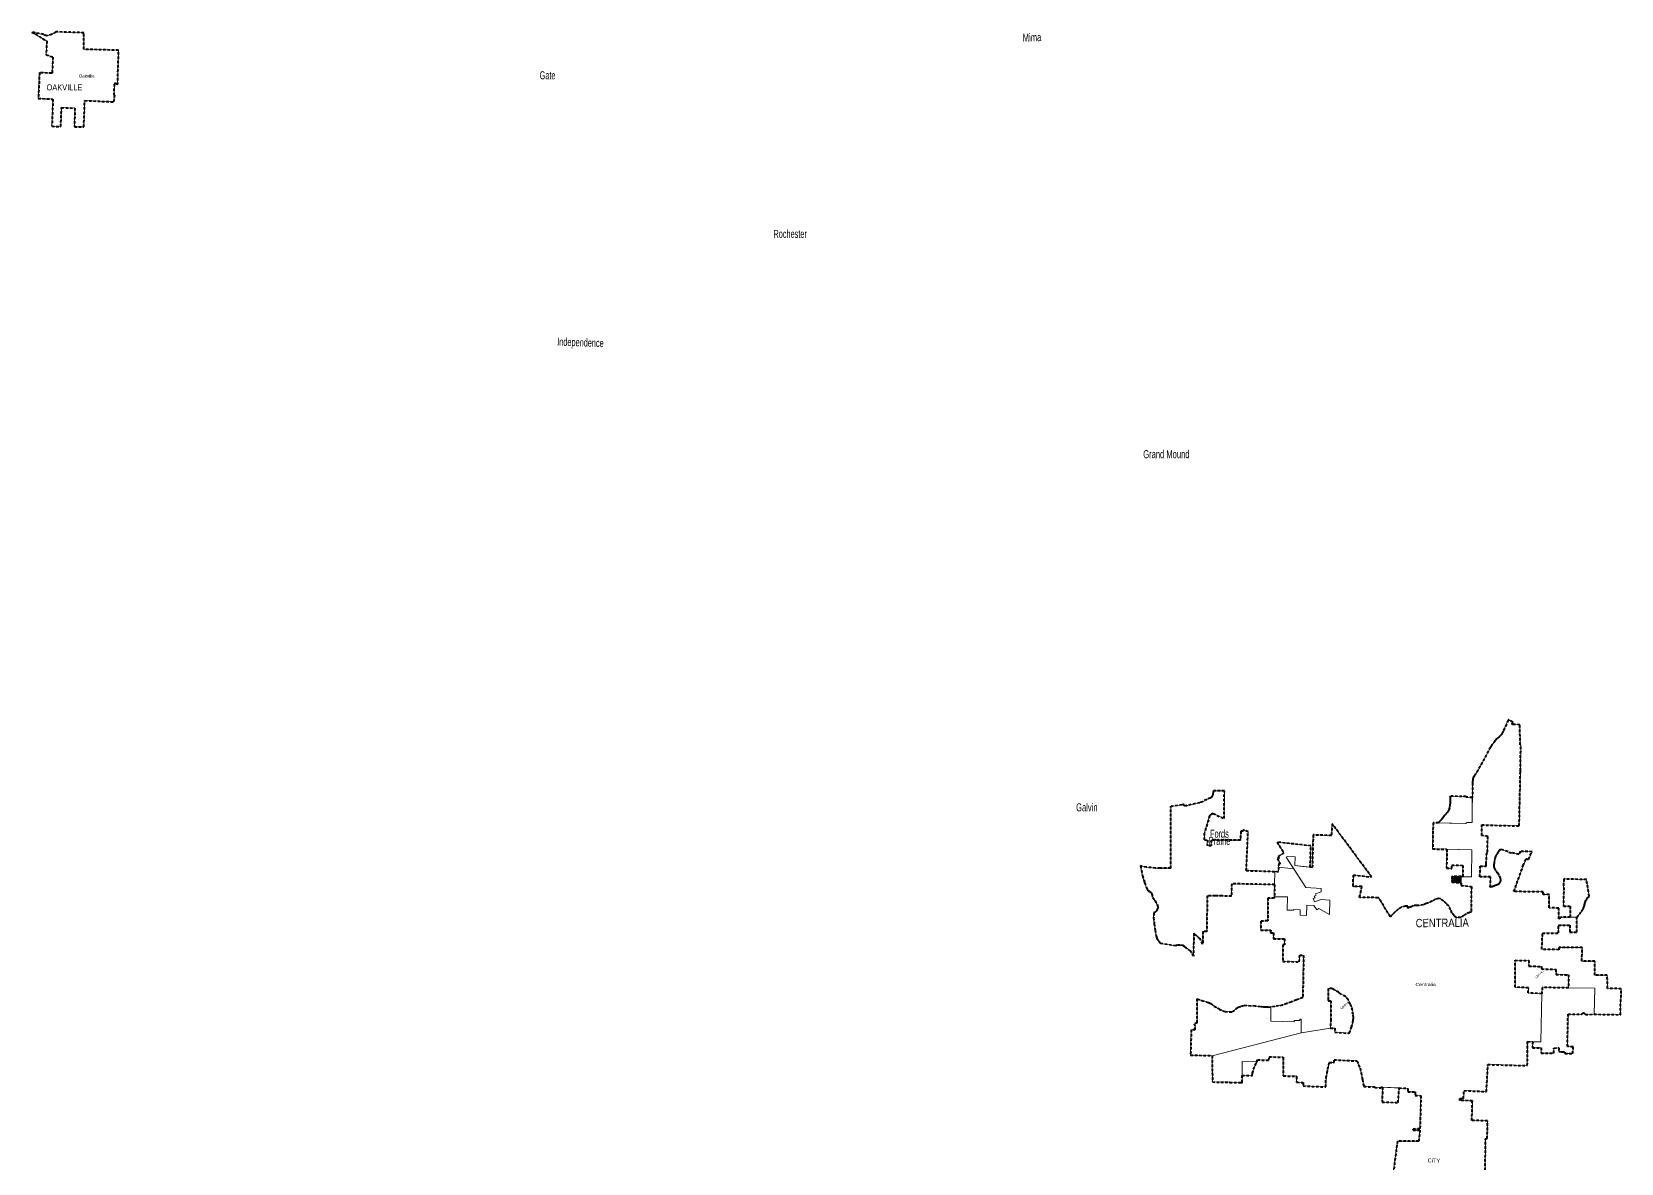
# Model space of a CAD drawing. Header units: feet. Extents: x -903180 to 1023491, y -707744 to 564635.
# Drawn here: x -563485 to -484039, y -289230 to -232700 of the extents above; entities that cross this region are included whole.
import ezdxf

# ---------------------------------------------------------------- set-up
doc = ezdxf.new("R2010")
doc.units = ezdxf.units.FT
doc.header["$LTSCALE"] = 80
doc.linetypes.add('SHORT_DASHED', pattern=[2.7, 1.5, -1.2])
doc.layers.add('13', color=7, linetype='SHORT_DASHED', lineweight=40)
doc.layers.add('58', color=7, linetype='Continuous', lineweight=13)
for name, color, linetype in [('14', 7, 'Continuous'), ('15', 7, 'Continuous'), ('16', 7, 'Continuous'), ('36', 7, 'Continuous')]:
    doc.layers.add(name, color=color, linetype=linetype)

msp = doc.modelspace()

# ---------------------------------------------------------------- hatches: boundary and pattern name
at = {"layer": '58'}
msp.add_hatch(color=256, dxfattribs=at).paths.add_polyline_path([(-492505.52, -275192.59), (-492510.83, -274897.21), (-492046.5, -274911.57), (-492036.12, -275232.96)])

# ---------------------------------------------------------------- linework, layer by layer
at = {"layer": '13'}
for p, q in [((-491466.9, -270237.04), (-491483.54, -270954.89)), ((-506556.06, -274487.65), (-506548.21, -271391.65)), ((-504435.41, -271763.47), (-503890.47, -272005.25)), ((-504872.46, -273080.68), (-504862.62, -272724.2)), ((-501231.59, -273189.76), (-500894.48, -273729.15)), ((-502778.51, -274607.03), (-501175.62, -274658.81)), ((-501364.29, -275310.2), (-503506.79, -275270.37)), ((-501364.29, -275310.2), (-501378.72, -275980.52)), ((-501699.61, -275980.98), (-501707.3, -277127.14)), ((-501378.72, -275980.52), (-501699.61, -275980.98)), ((-487634.27, -275804.38), (-487937.22, -275801.94)), ((-505227.64, -282211.4), (-505230.29, -281019.34)), ((-501684.17, -281431.89), (-501325.65, -281387.47)), ((-505227.64, -282211.4), (-505362.92, -282259.62)), ((-497033.48, -284713.81), (-496976.17, -285055.02))]:
    msp.add_line(p, q, dxfattribs=at)
for points in [[(-560884.67, -237453.31), (-560838.69, -236138.08), (-559378.27, -236202.18), (-559372.05, -235978.24), (-559342.68, -235978.59), (-559339.22, -235868), (-559370.09, -235866.42), (-559351.67, -235248.36), (-559195.46, -235349.21), (-559145.32, -233624.43), (-560890.95, -233574.96), (-560884.41, -232749.32), (-562288.11, -232700.18), (-562492.04, -232836.14), (-562757.45, -232896.96), (-562895.69, -232830.61), (-563484.58, -232714.49), (-562734.64, -233162.66), (-562766.92, -233844.42), (-562429.55, -233964.59), (-562469.18, -234753.17), (-562470.18, -234773.17), (-562490.25, -234772.17), (-563098.48, -234741.79), (-563157.48, -236030.61), (-562428.97, -236065.17), (-562474.6, -237419.88), (-562037.77, -237433.7), (-561997.42, -236488.7), (-561326.6, -236515.97), (-561351.76, -237447.18)], [(-486675.54, -280470.08), (-487992.67, -280452.7), (-488004.79, -280759.88), (-488684.24, -280723.27), (-488679.08, -280467.88), (-489340.53, -280433.66), (-489337.47, -279091.84), (-488654.72, -279105.06), (-488647.68, -279378.61), (-488018.12, -279401.74), (-488020.13, -279526.45), (-487302.57, -279544.05), (-487297.54, -279799.49), (-486679.04, -279822.63)], [(-497629.79, -282741.4), (-497622.06, -282721.19), (-497513.23, -282436.37), (-497446.19, -282196.38), (-497431.96, -282088.04), (-497417.14, -281949.55), (-497443.77, -281777.98), (-497473.85, -281578.18), (-497524.6, -281408.11), (-497578.19, -281280.22), (-497672.58, -281085.08), (-497819.43, -280904.93), (-498043.84, -280789.51), (-498133.81, -280715.11), (-498150.39, -280701.39), (-498173.81, -280687.53), (-498488.34, -280501.37), (-498683.65, -280507.86), (-498693.3, -281101.85), (-498693.48, -281113.41), (-498673.62, -281113.52), (-498546.84, -281114.24), (-498556.03, -282032.37), (-498568.51, -282478.86), (-498350.94, -282486.96), (-498356.88, -282681.96), (-497652.38, -282739.55)]]:
    msp.add_lwpolyline(points, close=True, dxfattribs=at)
for points in [[(-487937.22, -275801.94), (-487938.62, -275673.15), (-489399.89, -275658.22), (-488935.88, -274356.46), (-488796.81, -274035.55), (-488788.29, -274015.88), (-488769.34, -274021.79), (-488671.7, -274052.26), (-488495.37, -273667.73), (-489074.86, -273647.32), (-489160.38, -273808.46), (-489517.66, -273714.34), (-489532.31, -273744.19), (-489723.64, -273679.76), (-489709.03, -273651.91), (-490087.61, -273549.03), (-490101.89, -273545.15), (-490107.66, -273563.59), (-490119.35, -273600.91), (-490199.76, -273707.84), (-490280.72, -273840.91), (-490332.81, -273936.37), (-490370.4, -274108.59), (-490392.42, -274204.69), (-490412.82, -274320.95), (-490411.17, -274437.67), (-490380.42, -274504.72), (-490296.73, -274633.25), (-490216.41, -274729.52), (-490135.02, -274872.09), (-490091.16, -274985.69), (-490079.2, -275088.55), (-490091.38, -275194.92), (-490163.49, -275287.94), (-490270.97, -275343.99), (-490376, -275377.97), (-490493.22, -275419.73), (-490506.63, -275425.92), (-490580.79, -275443.02), (-490569.77, -274927.19), (-491099.14, -274919.94), (-491090.41, -274389), (-490781.29, -274383.51), (-490783.1, -274274.83), (-490773.79, -273814.31), (-490726.7, -273668.44), (-490709.17, -272900.27), (-490999.18, -272853.85), (-491002.58, -272326.66), (-489137.53, -272380.5), (-489078.36, -269658.94), (-489077.93, -269638.94), (-489076.24, -269618.94), (-489059.99, -268322.35), (-489089.36, -268322.21), (-489106.48, -267319.87), (-489473.66, -267309.67), (-489493.24, -267309.12), (-489484.09, -267290.01), (-489449.43, -267217.52), (-489440.22, -267198.28), (-489461.7, -267187.3), (-489663.21, -267084.36), (-489680.9, -267075.32), (-489692.12, -267100.5), (-489931.74, -267638.12), (-489941.49, -267658.12), (-489950.46, -267678.12), (-489952.67, -267683.06), (-489986.05, -267745.07), (-490025.74, -267803.25), (-490071.29, -267856.97), (-490102.98, -267887.26), (-490122.35, -267905.78), (-490142.98, -267923.99), (-490218.26, -267990.48), (-490235.47, -268005.67), (-490255.46, -268028.92), (-490341.34, -268128.76), (-490552.91, -268415.13), (-490568.47, -268436.18), (-490578.75, -268455.13), (-491195.61, -269591.9), (-491335.72, -269820.18), (-491347.99, -269840.18), (-491365.24, -269860.18), (-491380.42, -269881.12), (-491408.99, -269930.7), (-491432.21, -269983), (-491449.84, -270037.45), (-491461.68, -270093.43), (-491467.61, -270150.35), (-491467.56, -270197.04), (-491466.67, -270217.9), (-491466.9, -270237.04)], [(-504422, -270619.13), (-504430.04, -270692.28), (-504450.78, -270792.22), (-504474.89, -270866.61), (-504497.1, -270912.02), (-504518.39, -270939.3), (-504568.58, -270972.52), (-504751.91, -271063.6), (-504970.09, -271168.12), (-505105.8, -271216.45), (-505791.79, -271369.48), (-505825.24, -271376.14), (-505850.24, -271377.25), (-505876.19, -271359.35), (-505900.47, -271332.6), (-505939.04, -271308.12), (-506005.64, -271316.5), (-506451.22, -271393.59), (-506509.47, -271399.94), (-506548.21, -271391.65)], [(-503890.47, -272005.25), (-503874.06, -270620.35), (-504422, -270619.13)], [(-491483.54, -270954.89), (-491796.06, -270944.86), (-491793.85, -270913.33), (-492598.09, -270888.86), (-492590.54, -270951.95), (-492583.39, -271061.31), (-492585.35, -271167.27), (-492591.23, -271257.54), (-492598.1, -271332.11), (-492620.22, -271469.49), (-492655.56, -271580.11), (-492710.25, -271673.45), (-492793.31, -271768.27), (-492867.07, -271852.97), (-492935.38, -271949.26), (-493001.83, -272039.02), (-493068.2, -272109.04), (-493103.52, -272143.39), (-493151.99, -272194.71), (-493172.58, -272220.53), (-493442.38, -272216.35), (-493462.8, -273525.65), (-492752.83, -273545.07), (-492766.2, -274493.1), (-492506.28, -274501.38), (-492500.29, -274333.89), (-491954.86, -274349.34), (-491961.92, -274913.76), (-492046.5, -274911.57), (-492510.83, -274897.21), (-492505.52, -275192.59), (-492036.12, -275232.96), (-492038.97, -275354.61), (-491558.72, -275402.36), (-491528.17, -275405.4), (-491528.4, -275424.35), (-491542.96, -276654.11), (-491543.26, -276678.76), (-491563.2, -276684.14), (-491626.74, -276701.27), (-491780.68, -276772.43), (-491920.73, -276851.93), (-492073.23, -276951.29), (-492254.07, -276963.53), (-492380.69, -276874.32), (-492497.9, -276716.91), (-492566.9, -276556.51), (-492661.44, -276369.4), (-492787.36, -276246.01), (-492925.16, -276114.32), (-493077.77, -276020.53), (-493177.69, -276000.3), (-493333.06, -276043.26), (-493491.58, -276142.49), (-493665.73, -276221.27), (-493782.91, -276261.03), (-493928.49, -276316.27), (-494143.92, -276351.91), (-494272.4, -276355.22), (-494431.06, -276361.89), (-494558.67, -276421.55), (-494690.38, -276485.14), (-494704.5, -276488.64), (-494702.97, -276412.82), (-494702.56, -276392.89), (-494731.1, -276392.65), (-494816.92, -276391.91), (-495040.65, -276441.47), (-495207.3, -276546.56), (-495358.69, -276690.2), (-495496.11, -276838.17), (-495547.6, -276902.96), (-495563.82, -276923.37), (-495580.33, -276897.44), (-496160.16, -275986.34), (-496174.29, -275964.15), (-496192.89, -275963.96), (-497103.62, -275955.03), (-497123.78, -275954.84), (-497118.79, -275934.18), (-496996.07, -275425.99), (-496991.26, -275406.05), (-497015.79, -275405.72), (-497419.65, -275400.28), (-497436.53, -275400.05), (-497436.09, -275380.01), (-497424.09, -274833.57), (-496515.04, -274929.36), (-498480.11, -272274.13), (-498525.96, -272856.61), (-499436.4, -272829.21), (-499479.49, -274453.25), (-499585.03, -274442.71), (-499551.69, -273373.72), (-501231.59, -273189.76)], [(-504435.41, -271763.47), (-504523.96, -271786.58), (-504575.3, -271819.81), (-504614.89, -271871.59), (-504862.62, -272724.2)], [(-504872.46, -273080.68), (-504720.98, -273081.72), (-504727.43, -273363.93)], [(-502778.51, -274607.03), (-502691.22, -272672.93), (-502930.53, -272572.9), (-502933.76, -272645.83), (-503053.76, -272645.91), (-503073.76, -273084.45), (-504526.76, -273086.91), (-504527.36, -273366.91), (-504727.43, -273363.93)], [(-500894.48, -273729.15), (-501181.79, -273908.72), (-501142.75, -273970.41), (-501226.7, -274022.88), (-501070.51, -274269.72), (-501159.7, -274259.95), (-501170.87, -274438.24), (-501175.62, -274658.81)], [(-506556.06, -274487.65), (-507085.94, -274482.94), (-507312.64, -274481.57), (-507771.64, -274442.8), (-508068.09, -274376.69)], [(-508068.09, -274376.69), (-507963.08, -274867.03), (-507865.36, -275211.23), (-507767.64, -275469.38), (-507712.91, -275582.81), (-507658.19, -275637.57), (-507615.19, -275661.04), (-507540.92, -275727.53), (-507497.93, -275794.02), (-507447.11, -275950.48), (-507349.39, -276110.84), (-507239.94, -276302.5), (-507173.49, -276455.04), (-507193.03, -276505.89), (-507232.12, -276548.91), (-507267.3, -276623.23), (-507345.48, -276702.99), (-507392.39, -276726.46), (-507415.84, -276961.14), (-507380.66, -277274.04), (-507340.49, -277582.87), (-507286.38, -277867.77), (-507242.12, -277989.53), (-507153.95, -278132.96), (-507064.88, -278246.83)], [(-503506.79, -275270.37), (-503522.87, -275885.16), (-503990.83, -275879.2), (-503990.56, -275864.21), (-504338.56, -275864.39), (-504338.14, -275879.39), (-504728.07, -275871.72)], [(-490842.98, -289583.74), (-490815.86, -288004.61), (-490736.27, -288003.29), (-490716.47, -287117.03), (-491501.71, -287094.78), (-491479.75, -286107.49), (-492104.39, -286101.95), (-492101.57, -285999.7), (-491928.19, -285997.49), (-491892.97, -285605.82), (-490776.28, -285649.73), (-490700.91, -284303.48), (-488731.64, -284355.52), (-488717.42, -283156.81), (-488459.98, -283165.06), (-488473.11, -283467.1), (-488038.15, -283459.59), (-488043.77, -283737.24), (-487402.11, -283731.15), (-487400.23, -283474.14), (-487149, -283473.2), (-487151.12, -283657.28), (-487000.14, -283659.19), (-486850.79, -283676.18), (-486850.79, -283745.81), (-486450.25, -283754.3), (-486446.85, -283411.25), (-486728.59, -283404.45), (-486695.11, -281779.69), (-486015.42, -281791.97), (-485926.02, -281706.02), (-485828.79, -281797.59), (-485387.47, -281787.09), (-484080.55, -281812.97), (-484066.17, -281173.13), (-484053.35, -281173.38), (-484038.52, -280513.55), (-484702.22, -280500.41), (-484722.22, -280500.01), (-484722.59, -280480.2), (-484734.29, -279840.47), (-485357.46, -279830.59), (-485359.5, -279138.49), (-486007.41, -279128.68), (-485983.82, -278459.25), (-487149.31, -278444.43), (-487151.71, -278563.08), (-488006.08, -278542.84), (-487973.8, -277740.81), (-487171.28, -277727.73), (-487167.75, -277343.33), (-486610.41, -277344.19), (-486609.73, -277688.17), (-486259.73, -277685.61), (-486261.19, -276944.72), (-486010.88, -276632.92), (-485989.33, -276599.39), (-485968.01, -276567.58), (-485947.46, -276534.61), (-485930.41, -276499.7), (-485917.61, -276470.99), (-485907.05, -276444.14), (-485893.19, -276403.11), (-485887.27, -276381.87), (-485879.52, -276353.56), (-485871.77, -276314.38), (-485863.82, -276276.17), (-485857.23, -276246.69), (-485843.47, -276205.38), (-485824.47, -276155.34), (-485803.54, -276111.12), (-485779.74, -276066.86), (-485761.38, -276036.74), (-485742.29, -276009.31), (-485716.84, -275975.61), (-485691.64, -275945.55), (-485663.15, -275915.48), (-485648.22, -275900.55), (-485634.22, -275886.95), (-485778.86, -275061.4), (-486913.12, -275029.01), (-486918.76, -275453.03), (-486909.77, -275453.28), (-486925.74, -276383.6), (-486585.85, -276392.77), (-486594.66, -276944.21), (-487061.19, -276943.49), (-487061.15, -276968.5), (-487126.14, -276968.4), (-487126.05, -277018.4), (-487157.53, -277018.35), (-487152.5, -276488.63), (-487643.61, -276464.07), (-487634.27, -275804.38)], [(-504728.07, -275871.72), (-504758.72, -277661.46), (-504948.72, -277661.31), (-504958.72, -278279.23), (-505086.72, -278016.79), (-505402.19, -277742.55), (-505417.83, -278883.45), (-505552.61, -278640.3), (-505777.52, -278476.9), (-505874.04, -278395.91), (-505950.33, -278350.07), (-506099.51, -278334.39), (-506226.33, -278341.03), (-506306.22, -278366.99), (-507064.88, -278246.83)], [(-501707.3, -277127.14), (-502048.27, -277129.74), (-502053.7, -277586.49), (-501558.3, -277586.49)], [(-501558.3, -277586.49), (-501560.71, -277723.68), (-501412.13, -277725.6), (-501418.34, -278020.02), (-500868.48, -278018.46), (-500869.2, -278312.03), (-500945.49, -278313.66), (-500951.02, -279154.44), (-500131.92, -279163.84), (-500105.26, -278836.48), (-499912.16, -278844.26), (-499951.04, -280781.15), (-499953.11, -280956.31), (-500268.62, -281068.12), (-500523.4, -281165.31), (-500753.98, -281256.97), (-500962.3, -281339.06), (-501161.66, -281375.06), (-501325.65, -281387.47)], [(-505230.29, -281019.34), (-504996.41, -281102.38), (-504673.31, -281195.6), (-504567.41, -281246.82), (-504385.48, -281383.3), (-504128.56, -281525.72), (-503944.13, -281616), (-503831.87, -281646.09), (-503628.21, -281670.14), (-503467.03, -281670.14), (-503186.2, -281435.75), (-503029.11, -281376.54), (-502877.53, -281339.01), (-502533.43, -281359.5)], [(-502073.14, -281419.89), (-502339.73, -281388.5), (-502533.43, -281359.5)], [(-501684.17, -281431.89), (-501802.39, -281437.76), (-501923.64, -281434.15), (-502073.14, -281419.89)], [(-505338.19, -282565.95), (-505532.08, -282563.23), (-505560.58, -283832.89), (-505137.69, -283837.38), (-504477.71, -283858.82), (-504475.33, -285171.64), (-503639.98, -285187.93), (-503619.98, -285188.32), (-503599.98, -285189.83), (-503014.11, -285206.82), (-502988.46, -285207.56), (-502988.46, -285187.4), (-502988.3, -284843.75), (-502489.75, -284858.07), (-502470.82, -284731.39), (-502419.03, -284539.61), (-502265.52, -284197.74), (-502255.9, -284168.51), (-502217.43, -284069.61), (-501646.51, -284086.6), (-501638.21, -283915.07), (-500958.46, -283934.79), (-500938.46, -283935.37), (-500938.46, -283954.66), (-500938.46, -284849.89), (-500938.46, -284866.85), (-500918.46, -284867.43), (-500294.79, -284885.52), (-500274.79, -284886.1), (-500274.79, -284918.66), (-500274.79, -285166.46), (-500274.79, -285186.58), (-500258.96, -285187.04), (-499932.13, -285196.52), (-499937.05, -285369.26), (-498809.42, -285422.4), (-498790.1, -284962.13), (-498733.01, -284717.92), (-498707.34, -284539.41), (-498629.06, -284196.08), (-498389.3, -284196.82), (-498392.28, -284062), (-497270.37, -284123.36), (-497244.74, -284146.04), (-497165.89, -284314.69), (-497093.04, -284483.21), (-497033.48, -284713.81)], [(-505338.19, -282565.95), (-505336.18, -282360.48), (-505362.92, -282259.62)], [(-496976.17, -285055.02), (-496904.25, -285398.93), (-496357.46, -285421.49), (-496358.56, -285453.77), (-496058.86, -285467.84), (-496057.71, -285433.87), (-495965.98, -285437.63), (-495987.86, -286173.12), (-495190.63, -286201.82), (-495132.41, -285471.78), (-494709.65, -285489.51), (-494703.03, -285658.63), (-494340.15, -285672.39), (-494337.58, -285843.45), (-494048.94, -285857.63), (-494097.3, -287507.05), (-494449.82, -287526.87), (-494444.7, -287571.24), (-494097.82, -287582.64), (-494159.63, -288121.9), (-495224.26, -288121.94), (-495412.62, -289583.74)]]:
    msp.add_lwpolyline(points, dxfattribs=at)
at = {"layer": '58'}
msp.add_line((-500033.48, -282716.09), (-498568.51, -282478.85), dxfattribs=at)
for points in [[(-560884.67, -237453.31), (-560838.69, -236138.08), (-559378.27, -236202.18), (-559372.05, -235978.24), (-559342.68, -235978.59), (-559339.22, -235868), (-559370.09, -235866.42), (-559351.67, -235248.36), (-559195.46, -235349.21), (-559145.32, -233624.43), (-560890.95, -233574.96), (-560884.41, -232749.32), (-562288.11, -232700.18), (-562492.04, -232836.14), (-562757.45, -232896.96), (-562895.69, -232830.61), (-563484.58, -232714.49), (-562734.64, -233162.66), (-562766.92, -233844.42), (-562429.55, -233964.59), (-562469.18, -234753.17), (-562470.18, -234773.17), (-562490.25, -234772.17), (-563098.48, -234741.79), (-563157.48, -236030.61), (-562428.97, -236065.17), (-562474.6, -237419.88), (-562037.77, -237433.7), (-561997.42, -236488.7), (-561326.6, -236515.97), (-561351.76, -237447.18)], [(-501364.29, -275310.2), (-503506.79, -275270.37), (-503522.87, -275885.16), (-503990.83, -275879.2), (-503990.56, -275864.21), (-504338.56, -275864.39), (-504338.14, -275879.39), (-504728.07, -275871.72), (-504758.72, -277661.46), (-504948.72, -277661.31), (-504958.72, -278279.23), (-505086.72, -278016.79), (-505402.19, -277742.55), (-505417.83, -278883.45), (-505552.61, -278640.3), (-505777.52, -278476.9), (-505874.04, -278395.91), (-505950.33, -278350.07), (-506099.51, -278334.39), (-506226.33, -278341.03), (-506306.22, -278366.99), (-507064.88, -278246.83), (-507153.95, -278132.96), (-507242.12, -277989.53), (-507286.38, -277867.77), (-507340.49, -277582.87), (-507415.84, -276961.14), (-507392.39, -276726.46), (-507345.48, -276702.99), (-507267.3, -276623.23), (-507232.12, -276548.91), (-507193.03, -276505.89), (-507173.49, -276455.04), (-507239.94, -276302.5), (-507349.39, -276110.84), (-507447.11, -275950.48), (-507497.93, -275794.02), (-507540.92, -275727.53), (-507615.19, -275661.04), (-507658.19, -275637.57), (-507712.91, -275582.81), (-507767.64, -275469.38), (-507865.36, -275211.23), (-507967.05, -274883.41), (-508068.09, -274376.69), (-507771.64, -274442.8), (-507312.64, -274481.57), (-507085.94, -274482.94), (-506556.06, -274487.65), (-506548.21, -271391.65), (-506509.47, -271399.94), (-506451.22, -271393.59), (-506005.64, -271316.5), (-505939.04, -271308.12), (-505900.47, -271332.6), (-505876.19, -271359.35), (-505850.24, -271377.25), (-505825.24, -271376.14), (-505791.79, -271369.48), (-505105.8, -271216.45), (-504970.09, -271168.12), (-504518.39, -270939.3), (-504497.1, -270912.02), (-504474.89, -270866.61), (-504450.78, -270792.22), (-504430.04, -270692.28), (-504422, -270619.13), (-503874.06, -270620.35), (-503890.47, -272005.25), (-504435.41, -271763.47), (-504523.96, -271786.58), (-504575.3, -271819.81), (-504614.89, -271871.59), (-504862.62, -272724.2), (-504872.46, -273080.68), (-504720.98, -273081.72), (-504727.43, -273363.93), (-504527.36, -273366.91), (-504526.76, -273086.91), (-503073.76, -273084.45), (-503053.76, -272645.91), (-502933.76, -272645.83), (-502930.53, -272572.9), (-502691.22, -272672.93), (-502778.51, -274607.03), (-501350.15, -274653.17)], [(-491483.54, -270954.89), (-491490.31, -272211.89), (-491742.63, -272208.28), (-491821.74, -272250.86), (-493172.58, -272220.53), (-493151.99, -272194.71), (-493003.72, -272041.3), (-492884.28, -271876.28), (-492753.49, -271725.62), (-492659.16, -271587.94), (-492620.22, -271469.49), (-492591.23, -271257.54), (-492584.09, -271116.79), (-492598.09, -270888.86), (-491793.85, -270913.33), (-491796.06, -270944.86)], [(-499551.69, -273373.72), (-499585.03, -274442.71), (-500358.78, -274356.4), (-500331.26, -273920.75), (-500714.32, -273910.6), (-500789.17, -273941.2), (-500408.34, -274526.03), (-501170.87, -274438.24), (-501159.7, -274259.95), (-501070.51, -274269.72), (-501226.7, -274022.88), (-501142.75, -273970.41), (-501181.79, -273908.72), (-500894.48, -273729.15), (-501231.59, -273189.76)], [(-491522.19, -274901.28), (-491522.42, -274921.3), (-491961.92, -274913.76), (-491954.86, -274349.34), (-492500.29, -274333.89), (-492506.28, -274501.38), (-492766.2, -274493.1), (-492752.83, -273545.07), (-491506.52, -273579.15), (-491506.75, -273599.12)], [(-500720.82, -275926.35), (-501377.51, -275924.27), (-501350.15, -274653.17), (-501175.62, -274658.86), (-501170.87, -274438.24), (-500408.34, -274526.03), (-499808.33, -275452.84), (-499036.83, -275503.44), (-499037.73, -275671.46), (-499313.53, -275776.12), (-499285.36, -275845.65), (-499378.87, -275881.14), (-499341.33, -275973.84), (-499442.73, -276012.32), (-499361.87, -276168.82), (-499361.87, -276168.82), (-499039.75, -276046.58), (-498608.62, -276087.67), (-498623.73, -276809.87), (-499151.28, -276502.91), (-499257, -276571.07), (-499405.01, -276348.64), (-499749.91, -276337.29), (-499764.25, -276850), (-500087.2, -276845.15), (-500079.68, -276571.7), (-500416.48, -276556.5), (-500415.13, -276588.72), (-500740.16, -276587.85)], [(-492505.52, -275192.59), (-492510.83, -274897.21), (-492046.5, -274911.57), (-492036.12, -275232.96)], [(-485634.22, -275886.95), (-485693.56, -275948.24), (-485759.86, -276029.66), (-485791, -276084.95), (-485830.18, -276165.36), (-485853.28, -276232.71), (-485868.35, -276294.03), (-485885.43, -276374.44), (-485909.54, -276450.83), (-485930.13, -276494.56), (-485942.18, -276527.74), (-485998.44, -276614.18), (-486010.88, -276632.92), (-486261.19, -276944.72), (-486594.66, -276944.21), (-486585.85, -276392.77), (-486925.74, -276383.6), (-486909.77, -275453.28), (-486918.76, -275453.03), (-486913.12, -275029.01), (-485778.86, -275061.4)], [(-500033.48, -282716.09), (-500039.84, -282030.15), (-500101.79, -282028.35), (-500102.88, -282103.36), (-500377.79, -282095.38), (-500378.88, -282170.39), (-501553.45, -282136.32), (-501544.57, -281435.09), (-501544.3, -281414.33), (-501679.4, -281431.65), (-501923.64, -281434.15), (-502339.73, -281388.5), (-502533.43, -281359.5), (-502877.53, -281339.01), (-503029.11, -281376.54), (-503186.2, -281435.75), (-503467.03, -281670.14), (-503628.21, -281670.14), (-503831.87, -281646.09), (-503944.13, -281616), (-504128.56, -281525.72), (-504385.48, -281383.3), (-504567.41, -281246.82), (-504673.31, -281195.6), (-504996.41, -281102.38), (-505230.29, -281019.34), (-505227.64, -282211.4), (-505362.92, -282259.62), (-505336.18, -282360.48), (-505338.19, -282565.95), (-505532.08, -282563.23), (-505560.58, -283832.89), (-504477.71, -283858.82)], [(-488053.33, -283158.91), (-488004.79, -280759.88), (-487992.67, -280452.7), (-485358.28, -280487.89), (-485387.47, -281787.09), (-485828.79, -281797.59), (-485926.02, -281706.02), (-486015.42, -281791.97), (-486695.11, -281779.69), (-486728.59, -283404.45), (-486446.85, -283411.25), (-486450.25, -283754.3), (-486850.79, -283745.81), (-486850.79, -283676.18), (-487000.14, -283659.19), (-487151.12, -283657.28), (-487149, -283473.2), (-487400.23, -283474.14), (-487402.11, -283731.15), (-488043.77, -283737.24), (-488038.15, -283459.59), (-488473.11, -283467.1), (-488459.98, -283165.06)], [(-502470.82, -284731.39), (-502489.75, -284858.07), (-502988.3, -284843.75), (-502988.46, -284146.71), (-502255.9, -284168.51), (-502419.03, -284539.61)], [(-495190.63, -286201.82), (-495987.86, -286173.12), (-495965.98, -285437.63), (-495132.41, -285471.78)]]:
    msp.add_lwpolyline(points, close=True, dxfattribs=at)
for points in [[(-490506.63, -275425.92), (-490580.79, -275443.02), (-490569.77, -274927.19), (-491099.14, -274919.94), (-491090.41, -274389), (-490781.29, -274383.51), (-490783.1, -274274.83), (-490773.79, -273814.31), (-490726.7, -273668.44), (-490709.17, -272900.27), (-490999.18, -272853.85), (-491002.58, -272326.66), (-489137.53, -272380.5), (-489078.36, -269658.94), (-489077.93, -269638.94), (-489076.24, -269618.94), (-489059.99, -268322.35), (-489089.36, -268322.21), (-489106.48, -267319.87), (-489473.66, -267309.67), (-489493.24, -267309.12), (-489484.09, -267290.01), (-489449.43, -267217.52), (-489440.22, -267198.28), (-489461.7, -267187.3), (-489663.21, -267084.36), (-489680.9, -267075.32), (-489692.12, -267100.5), (-489931.74, -267638.12), (-489941.49, -267658.12), (-489950.46, -267678.12), (-489952.67, -267683.06), (-489986.05, -267745.07), (-490025.74, -267803.25), (-490071.29, -267856.97), (-490102.98, -267887.26), (-490122.35, -267905.78), (-490142.98, -267923.99), (-490218.26, -267990.48), (-490235.47, -268005.67), (-490255.46, -268028.92), (-490341.34, -268128.76), (-490552.91, -268415.13), (-490568.47, -268436.18), (-490578.75, -268455.13), (-491195.61, -269591.9), (-491335.72, -269820.18), (-491347.99, -269840.18), (-491365.24, -269860.18), (-491380.42, -269881.12), (-491408.99, -269930.7), (-491432.21, -269983), (-491449.84, -270037.45), (-491461.68, -270093.43), (-491467.61, -270150.35), (-491467.56, -270197.04), (-491466.67, -270217.9), (-491466.9, -270237.04), (-491490.31, -272211.89), (-491742.63, -272208.28), (-491821.74, -272250.86), (-493442.38, -272216.35), (-493462.8, -273525.65), (-491527.44, -273578.57), (-491506.52, -273579.15), (-491506.75, -273599.12), (-491522.19, -274901.28), (-491522.42, -274921.3), (-491543.46, -274920.91), (-492046.5, -274911.57), (-492038.97, -275354.61), (-491558.72, -275402.36), (-491528.17, -275405.4), (-491528.4, -275424.35), (-491542.96, -276654.11), (-491543.26, -276678.76), (-491563.2, -276684.14), (-491626.74, -276701.27), (-491780.68, -276772.43), (-491920.73, -276851.93), (-492073.23, -276951.29), (-492254.07, -276963.53), (-492380.69, -276874.32), (-492497.9, -276716.91), (-492566.9, -276556.51), (-492661.44, -276369.4), (-492787.36, -276246.01), (-492925.16, -276114.32), (-493077.77, -276020.53), (-493177.69, -276000.3), (-493333.06, -276043.26), (-493491.58, -276142.49), (-493665.73, -276221.27), (-493782.91, -276261.03), (-493928.49, -276316.27), (-494143.92, -276351.91), (-494272.4, -276355.22), (-494431.06, -276361.89), (-494558.67, -276421.55), (-494690.38, -276485.14), (-494704.5, -276488.64)], [(-494704.5, -276488.64), (-494702.97, -276412.82), (-494702.56, -276392.89), (-494731.1, -276392.65), (-494816.92, -276391.91), (-495040.65, -276441.47), (-495207.3, -276546.56), (-495358.69, -276690.2), (-495496.11, -276838.17), (-495547.6, -276902.96), (-495563.82, -276923.37), (-495580.33, -276897.44), (-496160.16, -275986.34), (-496174.29, -275964.15), (-496192.89, -275963.96), (-497103.62, -275955.03), (-497123.78, -275954.84), (-497118.79, -275934.18), (-496996.07, -275425.99), (-496991.26, -275406.05), (-497015.79, -275405.72), (-497419.65, -275400.28), (-497436.53, -275400.05), (-497436.09, -275380.01), (-497424.09, -274833.57), (-496515.04, -274929.36), (-498480.11, -272274.13), (-498525.96, -272856.61), (-499436.4, -272829.21), (-499479.49, -274453.25), (-500107.56, -274383.56), (-500358.78, -274356.4), (-500331.26, -273920.75), (-500714.32, -273910.6), (-500789.17, -273941.2), (-499808.33, -275452.84), (-499036.83, -275503.44), (-499037.73, -275671.46), (-499313.53, -275776.12), (-499285.36, -275845.65), (-499378.87, -275881.14), (-499341.33, -275973.84), (-499442.73, -276012.32), (-499361.87, -276168.82), (-499039.75, -276046.58), (-498608.62, -276087.67), (-498623.73, -276809.87), (-499151.28, -276502.91), (-499257, -276571.07), (-499405.01, -276348.64), (-499749.91, -276337.29), (-499764.25, -276850), (-500087.2, -276845.15), (-500079.68, -276571.7), (-500416.48, -276556.5), (-500415.13, -276588.72), (-500740.16, -276587.85), (-500720.82, -275926.35), (-501377.51, -275924.27), (-501378.72, -275980.52), (-501699.61, -275980.98), (-501707.3, -277127.14), (-502048.27, -277129.74), (-502053.7, -277586.49), (-501558.3, -277586.49), (-501560.71, -277723.68), (-501412.13, -277725.6), (-501418.34, -278020.02), (-500868.48, -278018.46), (-500869.2, -278312.03), (-500945.49, -278313.66), (-500951.02, -279154.44), (-500131.92, -279163.84), (-500105.26, -278836.48), (-499912.16, -278844.26), (-499951.04, -280781.15), (-499953.11, -280956.31), (-500268.62, -281068.12), (-500523.4, -281165.31), (-500753.98, -281256.97), (-500962.3, -281339.06), (-501161.66, -281375.06), (-501410.85, -281393.91), (-501529.24, -281412.03), (-501544.3, -281414.33), (-501544.57, -281435.09), (-501553.2, -282116.13), (-501553.45, -282136.32), (-501539.85, -282136.71), (-500378.88, -282170.39), (-500377.79, -282095.38), (-500102.88, -282103.36), (-500101.79, -282028.35), (-500039.84, -282030.15), (-500033.48, -282716.09)], [(-490842.98, -289583.74), (-490815.86, -288004.61), (-490736.27, -288003.29), (-490716.47, -287117.03), (-491501.71, -287094.78), (-491479.75, -286107.49), (-492104.39, -286101.95), (-492101.57, -285999.7), (-491928.19, -285997.49), (-491892.97, -285605.82), (-490776.28, -285649.73), (-490700.91, -284303.48), (-488731.64, -284355.52), (-488717.42, -283156.81), (-488053.33, -283158.91), (-488004.79, -280759.88), (-488684.24, -280723.27), (-488679.08, -280467.88), (-489340.53, -280433.66), (-489337.47, -279091.84), (-488654.72, -279105.06), (-488647.68, -279378.61), (-488018.12, -279401.74), (-488020.13, -279526.45), (-487302.57, -279544.05), (-487297.54, -279799.49), (-486679.04, -279822.63), (-486675.52, -280473.81), (-485379.58, -280487.67), (-485358.28, -280487.89), (-485358.73, -280507.88), (-485387.47, -281787.09), (-484080.55, -281812.97), (-484066.17, -281173.13), (-484053.35, -281173.38), (-484038.52, -280513.55), (-484702.22, -280500.41), (-484722.22, -280500.01), (-484722.59, -280480.2), (-484734.29, -279840.47), (-485357.46, -279830.59), (-485359.5, -279138.49), (-486007.41, -279128.68), (-485983.82, -278459.25), (-487149.31, -278444.43), (-487151.71, -278563.08), (-488006.08, -278542.84), (-487973.8, -277740.81), (-487171.28, -277727.73), (-487167.75, -277343.33), (-486610.41, -277344.19), (-486609.73, -277688.17), (-486259.73, -277685.61), (-486261.19, -276944.72), (-487061.19, -276943.49), (-487061.15, -276968.5), (-487126.14, -276968.4), (-487126.05, -277018.4), (-487157.53, -277018.35), (-487152.5, -276488.63), (-487643.61, -276464.07), (-487634.27, -275804.38), (-487937.22, -275801.94), (-487938.62, -275673.15), (-489399.89, -275658.22), (-488935.88, -274356.46), (-488796.81, -274035.55), (-488788.29, -274015.88), (-488769.34, -274021.79), (-488671.7, -274052.26), (-488495.37, -273667.73), (-489074.86, -273647.32), (-489160.38, -273808.46), (-489517.66, -273714.34), (-489532.31, -273744.19), (-489723.64, -273679.76), (-489709.03, -273651.91), (-490087.61, -273549.03), (-490101.89, -273545.15), (-490107.66, -273563.59), (-490119.35, -273600.91), (-490199.76, -273707.84), (-490280.72, -273840.91), (-490332.81, -273936.37), (-490370.4, -274108.59), (-490392.42, -274204.69), (-490412.82, -274320.95), (-490411.17, -274437.67), (-490380.42, -274504.72), (-490296.73, -274633.25), (-490216.41, -274729.52), (-490135.02, -274872.09), (-490091.16, -274985.69), (-490079.2, -275088.55), (-490091.38, -275194.92), (-490163.49, -275287.94), (-490270.97, -275343.99), (-490376, -275377.97), (-490493.22, -275419.73), (-490506.63, -275425.92)], [(-498568.51, -282478.85), (-498556.03, -282032.37), (-498546.84, -281114.24), (-498673.62, -281113.52), (-498693.48, -281113.41), (-498693.3, -281101.85), (-498683.65, -280507.86), (-498488.34, -280501.37), (-498173.81, -280687.53), (-498150.39, -280701.39), (-498133.81, -280715.11), (-498043.84, -280789.51), (-497819.43, -280904.93), (-497672.58, -281085.08), (-497578.19, -281280.22), (-497524.6, -281408.11), (-497473.85, -281578.18), (-497443.77, -281777.98), (-497417.14, -281949.55), (-497431.96, -282088.04), (-497446.19, -282196.38), (-497513.23, -282436.37), (-497622.06, -282721.19), (-497629.79, -282741.4)], [(-497629.79, -282741.4), (-497652.38, -282739.55), (-498356.88, -282681.96), (-498350.94, -282486.96), (-498568.51, -282478.85), (-500033.48, -282716.09), (-504477.71, -283858.82)], [(-504477.71, -283858.82), (-504475.33, -285171.64), (-503639.98, -285187.93), (-503619.98, -285188.32), (-503599.98, -285189.83), (-503014.11, -285206.82), (-502988.46, -285207.56), (-502988.46, -285187.4), (-502988.46, -284146.71), (-502255.9, -284168.51), (-502217.43, -284069.61), (-501646.51, -284086.6), (-501638.21, -283915.07), (-500958.46, -283934.79), (-500938.46, -283935.37), (-500938.46, -283954.66), (-500938.46, -284849.89), (-500938.46, -284866.85), (-500918.46, -284867.43), (-500294.79, -284885.52), (-500274.79, -284886.1), (-500274.79, -284918.66), (-500274.79, -285166.46), (-500274.79, -285186.58), (-500258.96, -285187.04), (-499932.13, -285196.52), (-499937.05, -285369.26), (-498809.42, -285422.4), (-498790.1, -284962.13), (-498733.01, -284717.92), (-498707.34, -284539.41), (-498629.06, -284196.08), (-498389.3, -284196.82), (-498392.28, -284062), (-497270.37, -284123.36), (-497244.74, -284146.04), (-497165.89, -284314.69), (-497093.04, -284483.21), (-497033.48, -284713.81), (-496976.17, -285055.02), (-496904.25, -285398.93), (-496357.46, -285421.49), (-496358.56, -285453.77), (-496058.86, -285467.84), (-496057.71, -285433.87), (-494709.65, -285489.51), (-494703.03, -285658.63), (-494340.15, -285672.39), (-494337.58, -285843.45), (-494048.94, -285857.63), (-494097.3, -287507.05), (-494449.82, -287526.87), (-494444.7, -287571.24), (-494097.82, -287582.64), (-494159.63, -288121.9), (-495224.26, -288121.94), (-495412.62, -289583.74)]]:
    msp.add_lwpolyline(points, dxfattribs=at)

# ---------------------------------------------------------------- texts
at = {"layer": '14', "width": 0.85}
msp.add_text('OAKVILLE', height=300, dxfattribs=at).set_placement((-562746.93, -235626.86))
msp.add_text('CENTRALIA', height=416.3, rotation=0.551, dxfattribs=at).set_placement((-494309.67, -277442.01))
at = {"layer": '15', "width": 0.85}
msp.add_text('CITY', height=200.7, rotation=358.002, dxfattribs=at).set_placement((-493713.96, -289184.82))
at = {"layer": '16'}
for s, rotation, width, p in [('Mima', 2, 0.65, (-513945.59, -233195.75)), ('Independence', 358.108, 0.6, (-537226.35, -248379.11))]:
    msp.add_text(s, height=400, rotation=rotation, dxfattribs=dict(at, width=width)).set_placement(p)
for s, width, p in [('Gate', 0.6, (-538100.54, -235072.92)), ('Rochester', 0.6, (-526411.85, -242996.6)), ('Grand Mound', 0.65, (-507931.13, -254004.16)), ('Galvin', 0.65, (-511284.59, -271648.45)), ('Prairie', 0.7, (-504655.52, -273327.49)), ('Fords', 0.6, (-504589.14, -272967.12))]:
    msp.add_text(s, height=400, dxfattribs=dict(at, width=width)).set_placement(p)
at = {"layer": '36'}
for s, width, p in [('Oakville', 1.05, (-561132.67, -234985.14)), ('Centralia', 1.2, (-494320, -280378.08))]:
    msp.add_text(s, height=157.5, dxfattribs=dict(at, width=width)).set_placement(p)
at = {"layer": '36', "width": 1.35}
for p in [(-488277.15, -280014.55), (-498006.79, -281559.11)]:
    msp.add_text('Uninc.', height=113, rotation=45, dxfattribs=at).set_placement(p)

doc.saveas('drawing.dxf')
